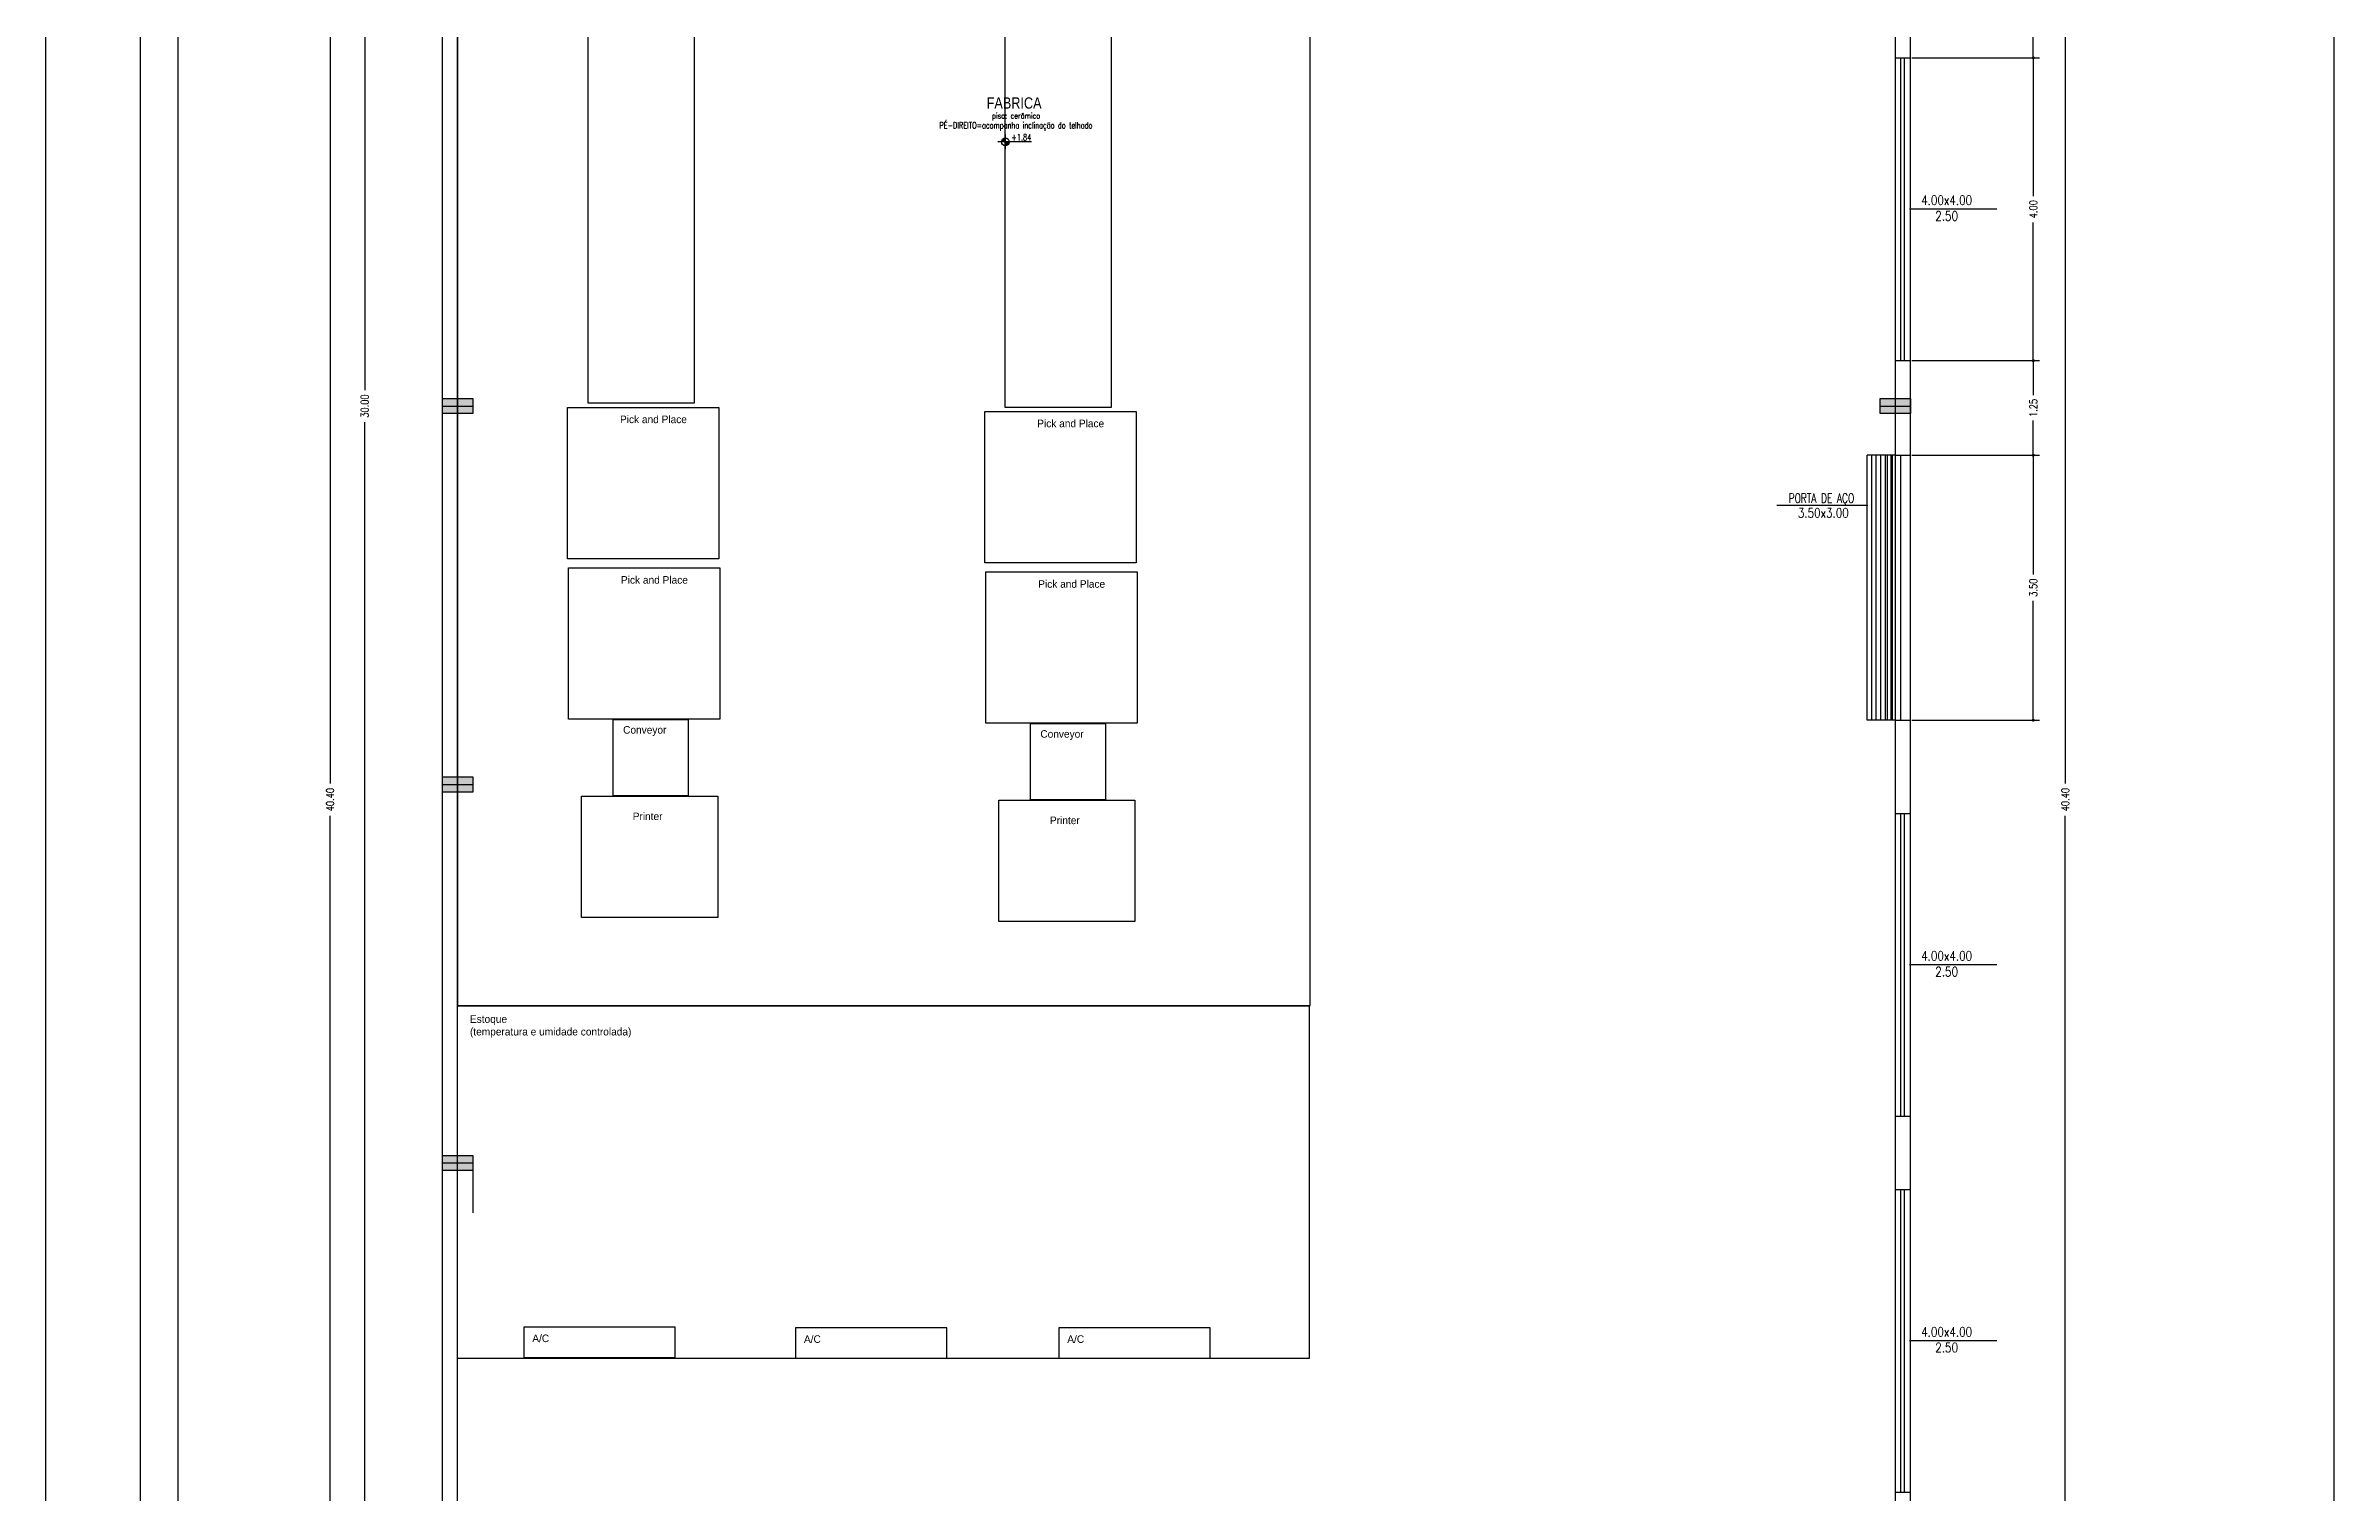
# Model space of a CAD drawing. Extents: x -4780 to 4154, y -1673 to 3208.
# Drawn here: x 630.7 to 660.94, y -463.27 to -444.16 of the extents above; entities that cross this region are included whole.
import ezdxf
from ezdxf.enums import TextEntityAlignment as Align

# ---------------------------------------------------------------- set-up
doc = ezdxf.new("R2010")
doc.units = 0
doc.header["$MEASUREMENT"] = 0
doc.header["$PDMODE"] = 34
for name, color, linetype in [('COTAS', 5, 'Continuous'), ('FUND-ESTACA20T', 30, 'Continuous'), ('MAQUINAS', 7, 'Continuous'), ('MG', 5, 'Continuous'), ('PENA01', 1, 'Continuous'), ('PENA02', 2, 'Continuous'), ('PENA025', 8, 'Continuous'), ('pena06', 4, 'Continuous'), ('PF', 9, 'Continuous'), ('VERMELHA', 10, 'Continuous')]:
    doc.layers.add(name, color=color, linetype=linetype)
doc.layers.add('TEXTO', color=5, linetype='Continuous', lineweight=9)
doc.styles.add('ARIAL', font='txt', dxfattribs={"height": 0.35277})
doc.styles.add('CALIXTO', font='txt')
doc.styles.add('ROMANS', font='romand.shx', dxfattribs={"width": 0.8})
doc.styles.add('STYLE1', font='romand.shx', dxfattribs={"width": 0.8})
doc.dimstyles.new('CORTE100', dxfattribs={"dimtxt": 0.1, "dimasz": 0.04, "dimexe": 0.08, "dimexo": 0.02, "dimgap": 0.05, "dimtad": 0, "dimzin": 4, "dimdsep": 46, "dimtxsty": 'ROMANS', "dimblk1": 'DOT', "dimblk2": 'DOT', "dimsah": 1, "dimcen": 0.09, "dimclrd": 30, "dimclre": 30, "dimclrt": 5, "dimadec": 0, "dimazin": 0, "dimtfac": 1, "dimtofl": 0, "dimtmove": 2, "dimatfit": 3, "dimldrblk": 'DOT', "dimfxl": 1, "dimtolj": 1, "dimtzin": 0, "dimarcsym": 0})
doc.dimstyles.new('INTERNA', dxfattribs={"dimscale": 0, "dimtxt": 0.15, "dimasz": 0.1, "dimexe": 0.1, "dimexo": 0.16, "dimgap": 0.09, "dimtad": 1, "dimzin": 4, "dimdsep": 46, "dimtxsty": 'ROMANS', "dimblk1": 'OBLIQUE', "dimblk2": 'OBLIQUE', "dimsah": 1, "dimcen": 0.09, "dimse1": 1, "dimse2": 1, "dimsd1": 1, "dimsd2": 1, "dimclrd": 4, "dimclre": 4, "dimadec": 0, "dimazin": 0, "dimtfac": 0.666667, "dimtofl": 0, "dimtmove": 2, "dimatfit": 3, "dimldrblk": 'OBLIQUE', "dimfxl": 1, "dimtolj": 1, "dimtzin": 0, "dimarcsym": 0})

# ---------------------------------------------------------------- blocks, each defined once
blk = doc.blocks.new('DOT')
at = {"layer": 'PENA01', "color": 0, "linetype": 'ByBlock'}
blk.add_line((-0.5, 0), (-1, 0), dxfattribs=at)
at = {"layer": 'PENA01', "color": 0, "linetype": 'ByBlock', "const_width": 0.5}
blk.add_lwpolyline([(-0.25, 0, 1), (0.25, 0, 1)], format="xyb", close=True, dxfattribs=at)
blk = doc.blocks.new('*D5')
at = {"layer": 'COTAS', "color": 30, "linetype": 'Continuous', "lineweight": -2, "transparency": 16777216}
for p, q in [((635.919, -433.919), (634.831, -433.919)), ((634.911, -433.959), (634.911, -448.707)), ((634.911, -463.879), (634.911, -449.131)), ((635.919, -463.919), (634.831, -463.919))]:
    blk.add_line(p, q, dxfattribs=at)
at = {"layer": 'DEFPOINTS', "color": 0, "linetype": 'Continuous', "transparency": 16777216}
for p in [(635.939, -433.919), (634.911, -463.919), (635.939, -463.919)]:
    blk.add_point(p, dxfattribs=at)
at = {"layer": 'COTAS', "color": 30, "linetype": 'Continuous', "lineweight": -2, "transparency": 16777216, "xscale": 0.04, "yscale": 0.04, "zscale": 0.04}
for p, rotation in [((634.911, -433.919), 90), ((634.911, -463.919), 270)]:
    blk.add_blockref('DOT', p, dxfattribs=dict(at, rotation=rotation))
at = {"layer": 'COTAS', "color": 5, "linetype": 'Continuous', "transparency": 16777216, "insert": (634.911, -448.919), "char_height": 0.1, "attachment_point": 5, "rotation": 90, "style": 'ROMANS'}
blk.add_mtext('\\A1;30.00', dxfattribs=at)
blk = doc.blocks.new('*D45')
at = {"color": 30, "linetype": 'Continuous', "lineweight": -2, "transparency": 16777216}
for p, q in [((634.891, -433.919), (634.374, -433.919)), ((634.454, -433.959), (634.454, -453.907)), ((634.454, -474.279), (634.454, -454.331)), ((634.891, -474.319), (634.374, -474.319))]:
    blk.add_line(p, q, dxfattribs=at)
at = {"layer": 'DEFPOINTS', "color": 0, "linetype": 'Continuous', "transparency": 16777216}
for p in [(634.454, -433.919), (634.911, -433.919), (634.911, -474.319)]:
    blk.add_point(p, dxfattribs=at)
at = {"color": 30, "linetype": 'Continuous', "lineweight": -2, "transparency": 16777216, "xscale": 0.04, "yscale": 0.04, "zscale": 0.04}
for p, rotation in [((634.454, -433.919), 90), ((634.454, -474.319), 270)]:
    blk.add_blockref('DOT', p, dxfattribs=dict(at, rotation=rotation))
at = {"color": 5, "linetype": 'Continuous', "transparency": 16777216, "insert": (634.454, -454.119), "char_height": 0.1, "attachment_point": 5, "rotation": 90, "style": 'ROMANS'}
blk.add_mtext('\\A1;40.40', dxfattribs=at)
blk = doc.blocks.new('*D51')
at = {"color": 30, "linetype": 'Continuous', "lineweight": -2, "transparency": 16777216}
for p, q in [((655.359, -443.069), (657.042, -443.069)), ((656.962, -443.109), (656.962, -443.526)), ((656.962, -444.279), (656.962, -443.862)), ((655.359, -444.319), (657.042, -444.319))]:
    blk.add_line(p, q, dxfattribs=at)
at = {"layer": 'DEFPOINTS', "color": 0, "linetype": 'Continuous', "transparency": 16777216}
for p in [(655.339, -443.069), (655.339, -444.319), (656.962, -444.319)]:
    blk.add_point(p, dxfattribs=at)
at = {"color": 30, "linetype": 'Continuous', "lineweight": -2, "transparency": 16777216, "xscale": 0.04, "yscale": 0.04, "zscale": 0.04}
for p, rotation in [((656.962, -443.069), 90), ((656.962, -444.319), 270)]:
    blk.add_blockref('DOT', p, dxfattribs=dict(at, rotation=rotation))
at = {"color": 5, "linetype": 'Continuous', "transparency": 16777216, "insert": (656.962, -443.694), "char_height": 0.1, "attachment_point": 5, "rotation": 90, "style": 'ROMANS'}
blk.add_mtext('\\A1;1.25', dxfattribs=at)
blk = doc.blocks.new('*D52')
at = {"color": 30, "linetype": 'Continuous', "lineweight": -2, "transparency": 16777216}
for p, q in [((655.379, -444.319), (657.042, -444.319)), ((656.962, -444.359), (656.962, -446.145)), ((656.962, -448.279), (656.962, -446.493)), ((655.379, -448.319), (657.042, -448.319))]:
    blk.add_line(p, q, dxfattribs=at)
at = {"layer": 'DEFPOINTS', "color": 0, "linetype": 'Continuous', "transparency": 16777216}
for p in [(655.359, -444.319), (655.359, -448.319), (656.962, -448.319)]:
    blk.add_point(p, dxfattribs=at)
at = {"color": 30, "linetype": 'Continuous', "lineweight": -2, "transparency": 16777216, "xscale": 0.04, "yscale": 0.04, "zscale": 0.04}
for p, rotation in [((656.962, -444.319), 90), ((656.962, -448.319), 270)]:
    blk.add_blockref('DOT', p, dxfattribs=dict(at, rotation=rotation))
at = {"color": 5, "linetype": 'Continuous', "transparency": 16777216, "insert": (656.962, -446.319), "char_height": 0.1, "attachment_point": 5, "rotation": 90, "style": 'ROMANS'}
blk.add_mtext('\\A1;4.00', dxfattribs=at)
blk = doc.blocks.new('*D53')
at = {"color": 30, "linetype": 'Continuous', "lineweight": -2, "transparency": 16777216}
for p, q in [((655.359, -448.319), (657.042, -448.319)), ((656.962, -448.359), (656.962, -448.776)), ((656.962, -449.529), (656.962, -449.112)), ((655.359, -449.569), (657.042, -449.569))]:
    blk.add_line(p, q, dxfattribs=at)
at = {"layer": 'DEFPOINTS', "color": 0, "linetype": 'Continuous', "transparency": 16777216}
for p in [(655.339, -448.319), (655.339, -449.569), (656.962, -449.569)]:
    blk.add_point(p, dxfattribs=at)
at = {"color": 30, "linetype": 'Continuous', "lineweight": -2, "transparency": 16777216, "xscale": 0.04, "yscale": 0.04, "zscale": 0.04}
for p, rotation in [((656.962, -448.319), 90), ((656.962, -449.569), 270)]:
    blk.add_blockref('DOT', p, dxfattribs=dict(at, rotation=rotation))
at = {"color": 5, "linetype": 'Continuous', "transparency": 16777216, "insert": (656.962, -448.944), "char_height": 0.1, "attachment_point": 5, "rotation": 90, "style": 'ROMANS'}
blk.add_mtext('\\A1;1.25', dxfattribs=at)
blk = doc.blocks.new('*D54')
at = {"color": 30, "linetype": 'Continuous', "lineweight": -2, "transparency": 16777216}
for p, q in [((655.359, -449.569), (657.042, -449.569)), ((656.962, -449.609), (656.962, -451.145)), ((656.962, -453.029), (656.962, -451.493)), ((655.359, -453.069), (657.042, -453.069))]:
    blk.add_line(p, q, dxfattribs=at)
at = {"layer": 'DEFPOINTS', "color": 0, "linetype": 'Continuous', "transparency": 16777216}
for p in [(655.339, -449.569), (655.339, -453.069), (656.962, -453.069)]:
    blk.add_point(p, dxfattribs=at)
at = {"color": 30, "linetype": 'Continuous', "lineweight": -2, "transparency": 16777216, "xscale": 0.04, "yscale": 0.04, "zscale": 0.04}
for p, rotation in [((656.962, -449.569), 90), ((656.962, -453.069), 270)]:
    blk.add_blockref('DOT', p, dxfattribs=dict(at, rotation=rotation))
at = {"color": 5, "linetype": 'Continuous', "transparency": 16777216, "insert": (656.962, -451.319), "char_height": 0.1, "attachment_point": 5, "rotation": 90, "style": 'ROMANS'}
blk.add_mtext('\\A1;3.50', dxfattribs=at)
blk = doc.blocks.new('*D65')
at = {"color": 30, "linetype": 'Continuous', "lineweight": -2, "transparency": 16777216}
for p, q in [((656.982, -433.919), (657.465, -433.919)), ((657.385, -433.959), (657.385, -453.907)), ((657.385, -474.279), (657.385, -454.331)), ((656.982, -474.319), (657.465, -474.319))]:
    blk.add_line(p, q, dxfattribs=at)
at = {"layer": 'DEFPOINTS', "color": 0, "linetype": 'Continuous', "transparency": 16777216}
for p in [(656.962, -433.919), (656.962, -474.319), (657.385, -474.319)]:
    blk.add_point(p, dxfattribs=at)
at = {"color": 30, "linetype": 'Continuous', "lineweight": -2, "transparency": 16777216, "xscale": 0.04, "yscale": 0.04, "zscale": 0.04}
for p, rotation in [((657.385, -433.919), 90), ((657.385, -474.319), 270)]:
    blk.add_blockref('DOT', p, dxfattribs=dict(at, rotation=rotation))
at = {"color": 5, "linetype": 'Continuous', "transparency": 16777216, "insert": (657.385, -454.119), "char_height": 0.1, "attachment_point": 5, "rotation": 90, "style": 'ROMANS'}
blk.add_mtext('\\A1;40.40', dxfattribs=at)
blk = doc.blocks.new('*D79')
at = {"layer": 'DEFPOINTS', "color": 0, "linetype": 'Continuous', "transparency": 16777216}
for p in [(636.139, -439.169), (636.262, -439.169), (636.139, -463.919)]:
    blk.add_point(p, dxfattribs=at)
at = {"layer": 'COTAS', "color": 0, "linetype": 'Continuous', "transparency": 16777216, "insert": (636.262, -439.472), "char_height": 0.15, "attachment_point": 5, "rotation": 90, "style": 'ROMANS'}
blk.add_mtext('\\A1;24.75', dxfattribs=at)
blk = doc.blocks.new('_OBLIQUE')
at = {"color": 0, "linetype": 'ByBlock'}
blk.add_line((-0.5, -0.5), (0.5, 0.5), dxfattribs=at)

msp = doc.modelspace()

# ---------------------------------------------------------------- hatches: boundary and pattern name
at = {"layer": 'FUND-ESTACA20T', "linetype": 'Continuous'}
h = msp.add_hatch(color=256, dxfattribs=at)
h.paths.add_polyline_path([(636.339, -448.819), (636.139, -448.819), (636.139, -448.919), (636.339, -448.919)])
h.paths.add_polyline_path([(636.339, -448.919), (636.139, -448.919), (636.139, -449.019), (636.339, -449.019)])
h.paths.add_polyline_path([(636.139, -448.919), (635.939, -448.919), (635.939, -449.019), (636.139, -449.019)])
h.paths.add_polyline_path([(636.139, -448.819), (635.939, -448.819), (635.939, -448.919), (636.139, -448.919)])
h = msp.add_hatch(color=256, dxfattribs=at)
h.paths.add_polyline_path([(655.139, -448.819), (655.139, -448.919), (655.339, -448.919), (655.339, -448.819)])
h.paths.add_polyline_path([(655.139, -448.919), (655.139, -449.019), (655.339, -449.019), (655.339, -448.919)])
h.paths.add_polyline_path([(654.939, -448.919), (654.939, -449.019), (655.139, -449.019), (655.139, -448.919)])
h.paths.add_polyline_path([(654.939, -448.819), (654.939, -448.919), (655.139, -448.919), (655.139, -448.819)])
h = msp.add_hatch(color=256, dxfattribs=at)
h.paths.add_polyline_path([(636.339, -453.819), (636.139, -453.819), (636.139, -453.919), (636.339, -453.919)])
h.paths.add_polyline_path([(636.339, -453.919), (636.139, -453.919), (636.139, -454.019), (636.339, -454.019)])
h.paths.add_polyline_path([(636.139, -453.919), (635.939, -453.919), (635.939, -454.019), (636.139, -454.019)])
h.paths.add_polyline_path([(636.139, -453.819), (635.939, -453.819), (635.939, -453.919), (636.139, -453.919)])
h = msp.add_hatch(color=256, dxfattribs=at)
h.paths.add_polyline_path([(636.339, -458.819), (636.139, -458.819), (636.139, -458.919), (636.339, -458.919)])
h.paths.add_polyline_path([(636.339, -458.919), (636.139, -458.919), (636.139, -459.019), (636.339, -459.019)])
h.paths.add_polyline_path([(636.139, -458.919), (635.939, -458.919), (635.939, -459.019), (636.139, -459.019)])
h.paths.add_polyline_path([(636.139, -458.819), (635.939, -458.819), (635.939, -458.919), (636.139, -458.919)])
at = {"layer": 'PENA01'}
h = msp.add_hatch(color=256, dxfattribs=at)
h.paths.add_polyline_path([(643.326, -445.429), (643.375, -445.429), (643.377, -445.427), (643.377, -445.377, 0.414214)])
h.paths.add_polyline_path([(643.377, -445.429), (643.377, -445.48, 0.414214), (643.428, -445.429)])
at = {"layer": 'VERMELHA'}
for points in [[(655.339, -446.308, 1), (655.339, -446.33, 1)], [(654.767, -450.223, 1), (654.767, -450.245, 1)], [(655.339, -456.292, 1), (655.339, -456.314, 1)], [(655.339, -461.258, 1), (655.339, -461.28, 1)]]:
    msp.add_hatch(color=256, dxfattribs=at).paths.add_polyline_path(points)

# ---------------------------------------------------------------- linework, layer by layer
at = {"layer": 'COTAS', "linetype": 'Continuous'}
msp.add_line((636.339, -459.019), (636.339, -459.579), dxfattribs=at)
at = {"layer": 'FUND-ESTACA20T', "linetype": 'Continuous'}
for p, q in [((635.939, -448.819), (636.339, -448.819)), ((635.939, -449.019), (635.939, -448.819)), ((635.939, -448.919), (636.339, -448.919)), ((636.339, -449.019), (635.939, -449.019)), ((636.139, -449.019), (636.139, -448.819)), ((636.339, -448.819), (636.339, -449.019)), ((654.939, -448.819), (655.339, -448.819)), ((654.939, -449.019), (654.939, -448.819)), ((654.939, -448.919), (655.339, -448.919)), ((655.339, -449.019), (654.939, -449.019)), ((655.139, -449.019), (655.139, -448.819)), ((655.339, -448.819), (655.339, -449.019)), ((635.939, -453.819), (636.339, -453.819)), ((635.939, -454.019), (635.939, -453.819)), ((635.939, -453.919), (636.339, -453.919)), ((636.139, -454.019), (636.139, -453.819)), ((636.339, -453.819), (636.339, -454.019)), ((636.339, -454.019), (635.939, -454.019)), ((635.939, -458.819), (636.339, -458.819)), ((635.939, -459.019), (635.939, -458.819)), ((635.939, -458.919), (636.339, -458.919)), ((636.339, -459.019), (635.939, -459.019)), ((636.139, -459.019), (636.139, -458.819)), ((636.339, -458.819), (636.339, -459.019))]:
    msp.add_line(p, q, dxfattribs=at)
at = {"layer": 'MAQUINAS'}
for points in [[(636.139, -456.84), (647.404, -456.84), (647.404, -434.119), (636.139, -434.119)], [(637.863, -448.883), (637.863, -441.683), (639.263, -441.683), (639.263, -448.883)], [(643.377, -448.936), (643.377, -441.736), (644.777, -441.736), (644.777, -448.936)], [(637.592, -448.936), (639.592, -448.936), (639.592, -450.936), (637.592, -450.936)], [(643.107, -448.99), (645.107, -448.99), (645.107, -450.99), (643.107, -450.99)], [(637.605, -451.057), (639.605, -451.057), (639.605, -453.057), (637.605, -453.057)], [(643.119, -451.11), (645.119, -451.11), (645.119, -453.11), (643.119, -453.11)], [(638.19, -454.065), (639.19, -454.065), (639.19, -453.065), (638.19, -453.065)], [(643.704, -454.119), (644.704, -454.119), (644.704, -453.119), (643.704, -453.119)], [(637.776, -454.074), (639.576, -454.074), (639.576, -455.674), (637.776, -455.674)], [(643.29, -454.127), (645.09, -454.127), (645.09, -455.727), (643.29, -455.727)], [(636.135, -461.498), (647.398, -461.498), (647.398, -456.848), (636.135, -456.848)], [(637.015, -461.089), (637.015, -461.489), (639.015, -461.489), (639.015, -461.089)], [(640.606, -461.098), (640.606, -461.498), (642.606, -461.498), (642.606, -461.098)], [(644.085, -461.098), (644.085, -461.498), (646.085, -461.498), (646.085, -461.098)]]:
    msp.add_lwpolyline(points, close=True, dxfattribs=at)
at = {"layer": 'MG'}
for p, q in [((630.696, -482.689), (630.696, -427.821)), ((631.946, -482.689), (631.946, -427.821))]:
    msp.add_line(p, q, dxfattribs=at)
at = {"layer": 'PENA01'}
for p, q in [((655.139, -448.319), (655.139, -444.319)), ((655.339, -448.319), (655.339, -444.319)), ((643.724, -445.429), (643.28, -445.429)), ((643.375, -445.429), (643.377, -445.427)), ((643.377, -445.331), (643.377, -445.526)), ((656.478, -446.319), (655.328, -446.319)), ((654.767, -453.069), (654.767, -449.569)), ((655.139, -449.569), (654.767, -449.569)), ((654.83, -453.069), (654.83, -449.569)), ((654.884, -453.069), (654.884, -449.569)), ((654.947, -453.069), (654.947, -449.569)), ((655.01, -453.069), (655.01, -449.569)), ((655.037, -453.069), (655.037, -449.569)), ((655.082, -453.069), (655.082, -449.569)), ((655.1, -453.069), (655.1, -449.569)), ((655.139, -453.069), (655.139, -449.569)), ((655.339, -453.069), (655.339, -449.569)), ((654.767, -450.234), (653.574, -450.234)), ((655.139, -453.069), (654.767, -453.069)), ((655.139, -458.303), (655.139, -454.303)), ((655.339, -458.303), (655.339, -454.303)), ((656.478, -456.303), (655.328, -456.303)), ((655.139, -463.269), (655.139, -459.269)), ((655.339, -463.269), (655.339, -459.269)), ((656.478, -461.269), (655.328, -461.269))]:
    msp.add_line(p, q, dxfattribs=at)
msp.add_circle((643.377, -445.429), 0.0511, dxfattribs=at)
at = {"layer": 'PENA02'}
for p, q in [((660.939, -479.319), (660.939, -433.919)), ((655.212, -448.319), (655.212, -444.319)), ((655.262, -448.319), (655.262, -444.319)), ((635.939, -448.919), (636.139, -448.919)), ((655.139, -448.919), (655.339, -448.919)), ((655.212, -453.069), (655.212, -449.569)), ((635.939, -453.919), (636.139, -453.919)), ((655.212, -458.303), (655.212, -454.303)), ((655.262, -458.303), (655.262, -454.303)), ((635.939, -458.919), (636.139, -458.919)), ((655.212, -463.269), (655.212, -459.269)), ((655.262, -463.269), (655.262, -459.269))]:
    msp.add_line(p, q, dxfattribs=at)
at = {"layer": 'pena06'}
for p, q in [((635.939, -463.919), (635.939, -433.919)), ((636.139, -463.919), (636.139, -439.169)), ((655.139, -444.319), (655.139, -443.069)), ((655.339, -444.319), (655.339, -443.069)), ((655.139, -444.319), (655.339, -444.319)), ((655.139, -448.319), (655.339, -448.319)), ((655.139, -449.569), (655.139, -448.319)), ((655.339, -449.569), (655.339, -448.319)), ((655.139, -449.569), (655.339, -449.569)), ((655.139, -454.319), (655.139, -453.069)), ((655.139, -453.069), (655.339, -453.069)), ((655.339, -454.319), (655.339, -453.069)), ((655.139, -454.303), (655.339, -454.303)), ((655.139, -458.303), (655.339, -458.303)), ((655.139, -459.269), (655.139, -458.303)), ((655.339, -459.269), (655.339, -458.303)), ((655.139, -459.269), (655.339, -459.269)), ((655.139, -463.919), (655.139, -463.269)), ((655.139, -463.269), (655.339, -463.269)), ((655.339, -463.919), (655.339, -463.269))]:
    msp.add_line(p, q, dxfattribs=at)
at = {"layer": 'PF'}
msp.add_line((632.446, -482.189), (632.446, -428.321), dxfattribs=at)

# ---------------------------------------------------------------- texts
at = {"layer": 'COTAS', "style": 'ROMANS', "width": 0.7}
msp.add_text('PORTA DE AÇO', height=0.125, dxfattribs=at).set_placement((654.162, -450.154), align=Align.MIDDLE)
at = {"layer": 'COTAS', "char_height": 0.125, "width": 1.7353, "attachment_point": 5, "style": 'ROMANS'}
for s, insert in [('4.00x4.00\\P2.50', (655.817, -446.304)), ('3.50x3.00', (654.187, -450.331)), ('4.00x4.00\\P2.50', (655.817, -456.288)), ('4.00x4.00\\P2.50', (655.817, -461.254))]:
    msp.add_mtext(s, dxfattribs=dict(at, insert=insert))
at = {"layer": 'MAQUINAS', "char_height": 0.1, "attachment_point": 1, "style": 'CALIXTO'}
for s, insert, width in [('Pick and Place', (638.285, -449.045), 0.89147), ('Pick and Place', (643.799, -449.099), 0.89147), ('Pick and Place', (638.298, -451.166), 0.89147), ('Pick and Place', (643.812, -451.22), 0.89147), ('Conveyor', (638.326, -453.147), 0.89147), ('Conveyor', (643.84, -453.201), 0.89147), ('Printer', (638.453, -454.289), 0.89147), ('Printer', (643.967, -454.343), 0.89147), ('Estoque \\P(temperatura e umidade controlada)', (636.302, -456.968), 2.95898), ('A/C', (637.126, -461.186), 0.89147), ('A/C', (640.716, -461.196), 0.89147), ('A/C', (644.196, -461.196), 0.89147)]:
    msp.add_mtext(s, dxfattribs=dict(at, insert=insert, width=width))
at = {"layer": 'PENA025', "style": 'ARIAL', "width": 0.8}
msp.add_text('FABRICA', height=0.15, dxfattribs=at).set_placement((643.493, -444.915), align=Align.MIDDLE)
at = {"layer": 'TEXTO', "style": 'STYLE1', "width": 0.7}
msp.add_text('PÉ-DIREITO=acompanha inclinação do telhado', height=0.086, dxfattribs=at).set_placement((643.517, -445.21), align=Align.MIDDLE)
for s, height, p in [('piso: cerâmico', 0.075, (643.201, -445.121)), ('+1.84', 0.086, (643.458, -445.411))]:
    msp.add_text(s, height=height, dxfattribs=at).set_placement(p)

# ---------------------------------------------------------------- dimensions: what is measured, and where the dimension line sits
at = {"linetype": 'Continuous'}
for base, p1, p2, picture, middle in [((634.454, -433.919), (634.911, -474.319), (634.911, -433.919), '*D45', (634.454, -454.119)), ((657.385, -474.319), (656.962, -433.919), (656.962, -474.319), '*D65', (657.385, -454.119)), ((656.962, -444.319), (655.339, -443.069), (655.339, -444.319), '*D51', (656.962, -443.694)), ((656.962, -448.319), (655.359, -444.319), (655.359, -448.319), '*D52', (656.962, -446.319)), ((656.962, -449.569), (655.339, -448.319), (655.339, -449.569), '*D53', (656.962, -448.944)), ((656.962, -453.069), (655.339, -449.569), (655.339, -453.069), '*D54', (656.962, -451.319))]:
    dim = msp.add_linear_dim(base=base, p1=p1, p2=p2, angle=90, dimstyle='CORTE100', dxfattribs=at)
    dim.commit()
    dim.dimension.update_dxf_attribs({"geometry": picture, "text_midpoint": middle})
at = {"layer": 'COTAS', "linetype": 'Continuous'}
dim = msp.add_linear_dim(base=(634.911, -463.919), p1=(635.939, -433.919), p2=(635.939, -463.919), angle=90, dimstyle='CORTE100', dxfattribs=at)
dim.commit()
dim.dimension.update_dxf_attribs({"geometry": '*D5', "text_midpoint": (634.911, -448.919)})
dim = msp.add_linear_dim(base=(636.262, -439.169), p1=(636.139, -463.919), p2=(636.139, -439.169), angle=90, dimstyle='INTERNA', override={"dimscale": 1}, dxfattribs=at)
dim.commit()
dim.dimension.update_dxf_attribs({"geometry": '*D79', "text_midpoint": (636.262, -439.472), "dimtype": 160})

doc.saveas('drawing.dxf')
